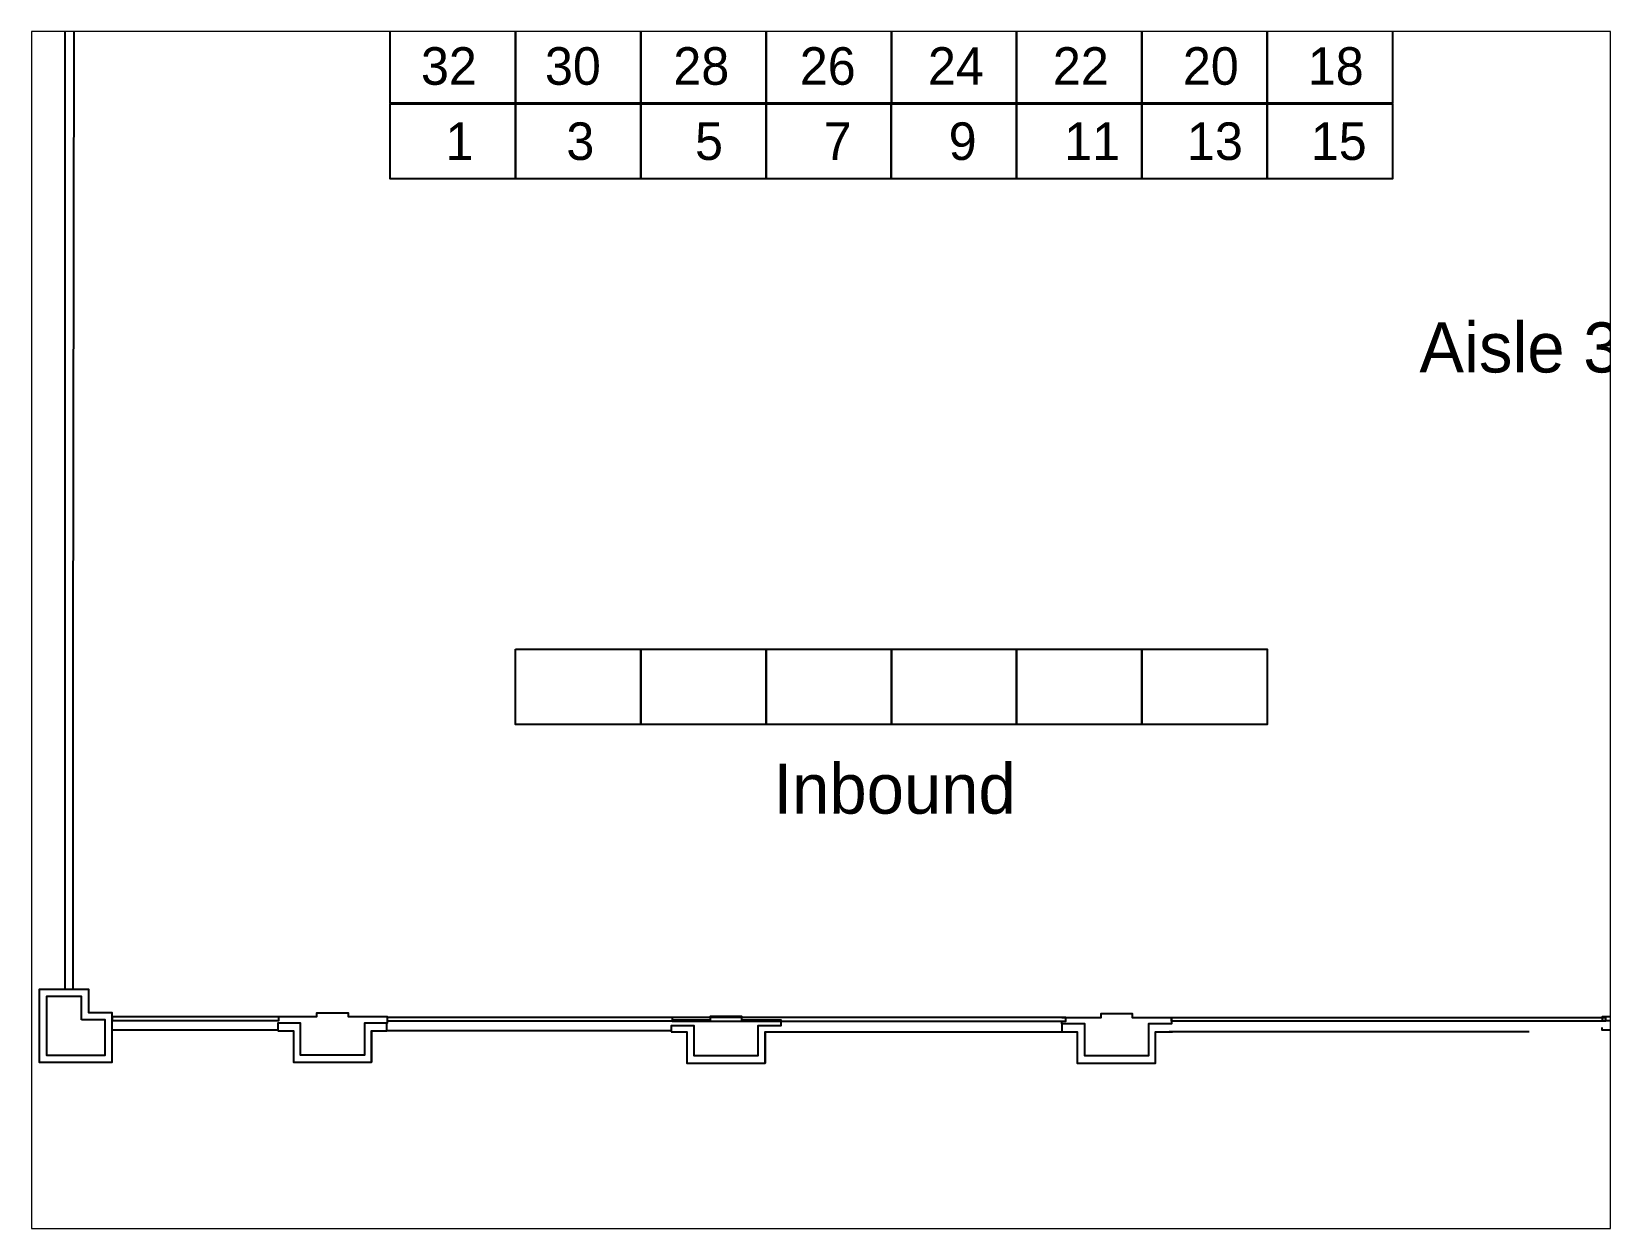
# Paper-space layout 'Layout1' of a CAD drawing. Header units: metres. Extents: x 1.04 to 9.32, y 0.79 to 7.07.
# The model-space entities are those that its viewports show. They can reach past a viewport. Long polylines and large blocks are cut down to what shows.
import ezdxf

# ---------------------------------------------------------------- set-up
doc = ezdxf.new("R2010")
doc.units = ezdxf.units.M
doc.header["$MEASUREMENT"] = 0
doc.layers.get('0').update_dxf_attribs({"color": 121, "linetype": 'CONTINUOUS'})
doc.layers.add('Racks', color=140, linetype='CONTINUOUS', plot=False)
doc.layers.add('Text', color=210, linetype='CONTINUOUS')
doc.layers.add('Wall Layer', color=72, linetype='CONTINUOUS')

msp = doc.modelspace()

# ---------------------------------------------------------------- linework, layer by layer
at = {"layer": 'Racks'}
for points in [[(7.012, 20.633), (9.512, 20.633), (9.512, 19.133), (7.012, 19.133)], [(9.512, 20.633), (12.012, 20.633), (12.012, 19.133), (9.512, 19.133)], [(12.012, 20.633), (14.512, 20.633), (14.512, 19.133), (12.012, 19.133)], [(14.512, 20.633), (17.012, 20.633), (17.012, 19.133), (14.512, 19.133)], [(17.012, 20.633), (19.512, 20.633), (19.512, 19.133), (17.012, 19.133)], [(19.512, 20.633), (22.012, 20.633), (22.012, 19.133), (19.512, 19.133)], [(22.012, 20.633), (24.512, 20.633), (24.512, 19.133), (22.012, 19.133)], [(24.512, 20.633), (27.012, 20.633), (27.012, 19.133), (24.512, 19.133)], [(7.011, 19.119), (9.511, 19.119), (9.511, 17.619), (7.011, 17.619)], [(9.511, 19.119), (12.011, 19.119), (12.011, 17.619), (9.511, 17.619)], [(12.011, 19.119), (14.511, 19.119), (14.511, 17.619), (12.011, 17.619)], [(14.511, 19.119), (17.011, 19.119), (17.011, 17.619), (14.511, 17.619)], [(17.011, 19.119), (19.511, 19.119), (19.511, 17.619), (17.011, 17.619)], [(19.511, 19.119), (22.011, 19.119), (22.011, 17.619), (19.511, 17.619)], [(22.011, 19.119), (24.511, 19.119), (24.511, 17.619), (22.011, 17.619)], [(24.511, 19.119), (27.011, 19.119), (27.011, 17.619), (24.511, 17.619)], [(9.512, 8.228), (12.012, 8.228), (12.012, 6.728), (9.512, 6.728)], [(12.012, 8.228), (14.512, 8.228), (14.512, 6.728), (12.012, 6.728)], [(14.512, 8.228), (17.012, 8.228), (17.012, 6.728), (14.512, 6.728)], [(17.012, 8.228), (19.512, 8.228), (19.512, 6.728), (17.012, 6.728)], [(19.512, 8.228), (22.012, 8.228), (22.012, 6.728), (19.512, 6.728)], [(22.012, 8.228), (24.512, 8.228), (24.512, 6.728), (22.012, 6.728)]]:
    msp.add_lwpolyline(points, close=True, dxfattribs=at)
at = {"layer": 'Wall Layer'}
msp.add_line((20.417, 0.747), (20.417, 0.799), dxfattribs=at)
for points in [[(0.519, 34.396), (0.519, 7.625)], [(0.72, 34.396), (0.675, 7.881)], [(0.519, 7.881), (0.519, 1.437)], [(0.675, 7.881), (0.675, 1.437)], [(1.465, 0.605), (1.465, 0.657), (1.465, 0.969), (0.997, 0.969), (0.997, 1.437), (0.008, 1.437), (0.008, -0.018), (1.465, -0.018), (1.465, 0.657)], [(0.854, 0.826), (0.854, 1.294), (0.151, 1.294), (0.151, 0.125), (1.322, 0.125), (1.322, 0.826), (0.854, 0.826)], [(4.768, 0.892), (5.08, 0.892), (5.548, 0.892), (5.548, 0.97), (6.172, 0.97), (6.172, 0.892), (6.64, 0.892), (6.951, 0.892), (6.951, 0.762), (6.64, 0.762), (6.497, 0.762), (6.497, 0.125), (5.223, 0.125), (5.223, 0.762), (5.08, 0.762), (4.768, 0.762), (4.768, 0.606)], [(20.417, 0.877), (20.729, 0.877), (21.197, 0.877), (21.197, 0.955), (21.82, 0.955), (21.82, 0.877), (22.288, 0.877), (22.6, 0.877), (22.6, 0.747), (22.288, 0.747), (22.145, 0.747), (22.145, 0.11), (20.872, 0.11), (20.872, 0.747), (20.729, 0.747), (20.417, 0.747), (20.417, 0.591)], [(1.465, 0.812), (4.792, 0.812), (4.792, 0.89), (1.465, 0.89), (1.465, 0.812)], [(4.768, 0.622), (1.465, 0.622), (1.465, 0.674)], [(6.64, 0.612), (6.945, 0.612), (6.945, 0.762)], [(12.639, 0.877), (6.951, 0.877)], [(12.639, 0.799), (6.951, 0.799)], [(12.639, 0.831), (12.933, 0.831), (13.401, 0.831), (13.401, 0.904), (14.024, 0.904), (14.024, 0.831), (14.492, 0.831), (14.804, 0.831), (14.804, 0.708), (14.492, 0.708), (14.349, 0.708), (14.349, 0.11), (13.076, 0.11), (13.076, 0.708), (12.933, 0.708), (12.621, 0.708), (12.621, 0.591)], [(12.639, 0.799), (20.497, 0.799), (20.497, 0.877), (12.639, 0.877), (12.639, 0.799)], [(22.6, 0.799), (22.6, 0.877), (31.263, 0.877), (31.263, 0.799), (22.6, 0.799)], [(31.195, 0.812), (34.522, 0.812), (34.522, 0.89), (31.195, 0.89), (31.195, 0.812)], [(34.498, 0.622), (31.195, 0.622), (31.195, 0.674)], [(4.768, 0.606), (5.08, 0.606), (5.08, -0.018), (6.64, -0.018), (6.64, 0.612), (6.64, -0.018)], [(12.621, 0.612), (6.945, 0.612)], [(12.621, 0.591), (12.621, 0.591), (12.933, 0.591), (12.933, -0.034), (14.492, -0.034), (14.492, 0.591), (14.804, 0.591), (18.084, 0.591)], [(14.492, 0.591), (14.492, -0.034)], [(17.922, 0.591), (20.411, 0.591), (20.723, 0.591), (20.723, -0.034), (22.282, -0.034), (22.282, 0.591), (22.594, 0.591), (22.626, 0.591)], [(29.738, 0.591), (22.555, 0.591)]]:
    msp.add_lwpolyline(points, dxfattribs=at)

# ---------------------------------------------------------------- texts
at = {"layer": 'Text'}
for s, height, p in [('32', 0.75, (7.625, 19.5)), ('30', 0.75, (10.099, 19.5)), ('28', 0.75, (12.662, 19.5)), ('26', 0.75, (15.185, 19.5)), ('24', 0.75, (17.743, 19.5)), ('22', 0.75, (20.236, 19.5)), ('20', 0.75, (22.83, 19.5)), ('18', 0.75, (25.323, 19.5)), ('1', 0.75, (8.115, 17.999)), ('3', 0.75, (10.526, 17.999)), ('5', 0.75, (13.095, 17.999)), ('7', 0.75, (15.662, 17.999)), ('9', 0.75, (18.156, 17.999)), ('11', 0.75, (20.461, 17.999)), ('13', 0.75, (22.912, 17.999)), ('15', 0.75, (25.383, 17.999)), ('Aisle 3', 1, (27.549, 13.755)), ('Inbound', 1, (14.661, 4.945))]:
    msp.add_text(s, height=height, dxfattribs=at).set_placement(p)

psp = doc.layouts.get("Layout1")

# ---------------------------------------------------------------- viewports
at = {"layer": '0'}
psp.add_viewport(center=(5.1771, 3.9271), size=(8.2833, 6.283334), view_center_point=(15.6084, 8.6128), view_height=23.900063, dxfattribs=at)

doc.saveas('drawing.dxf')
